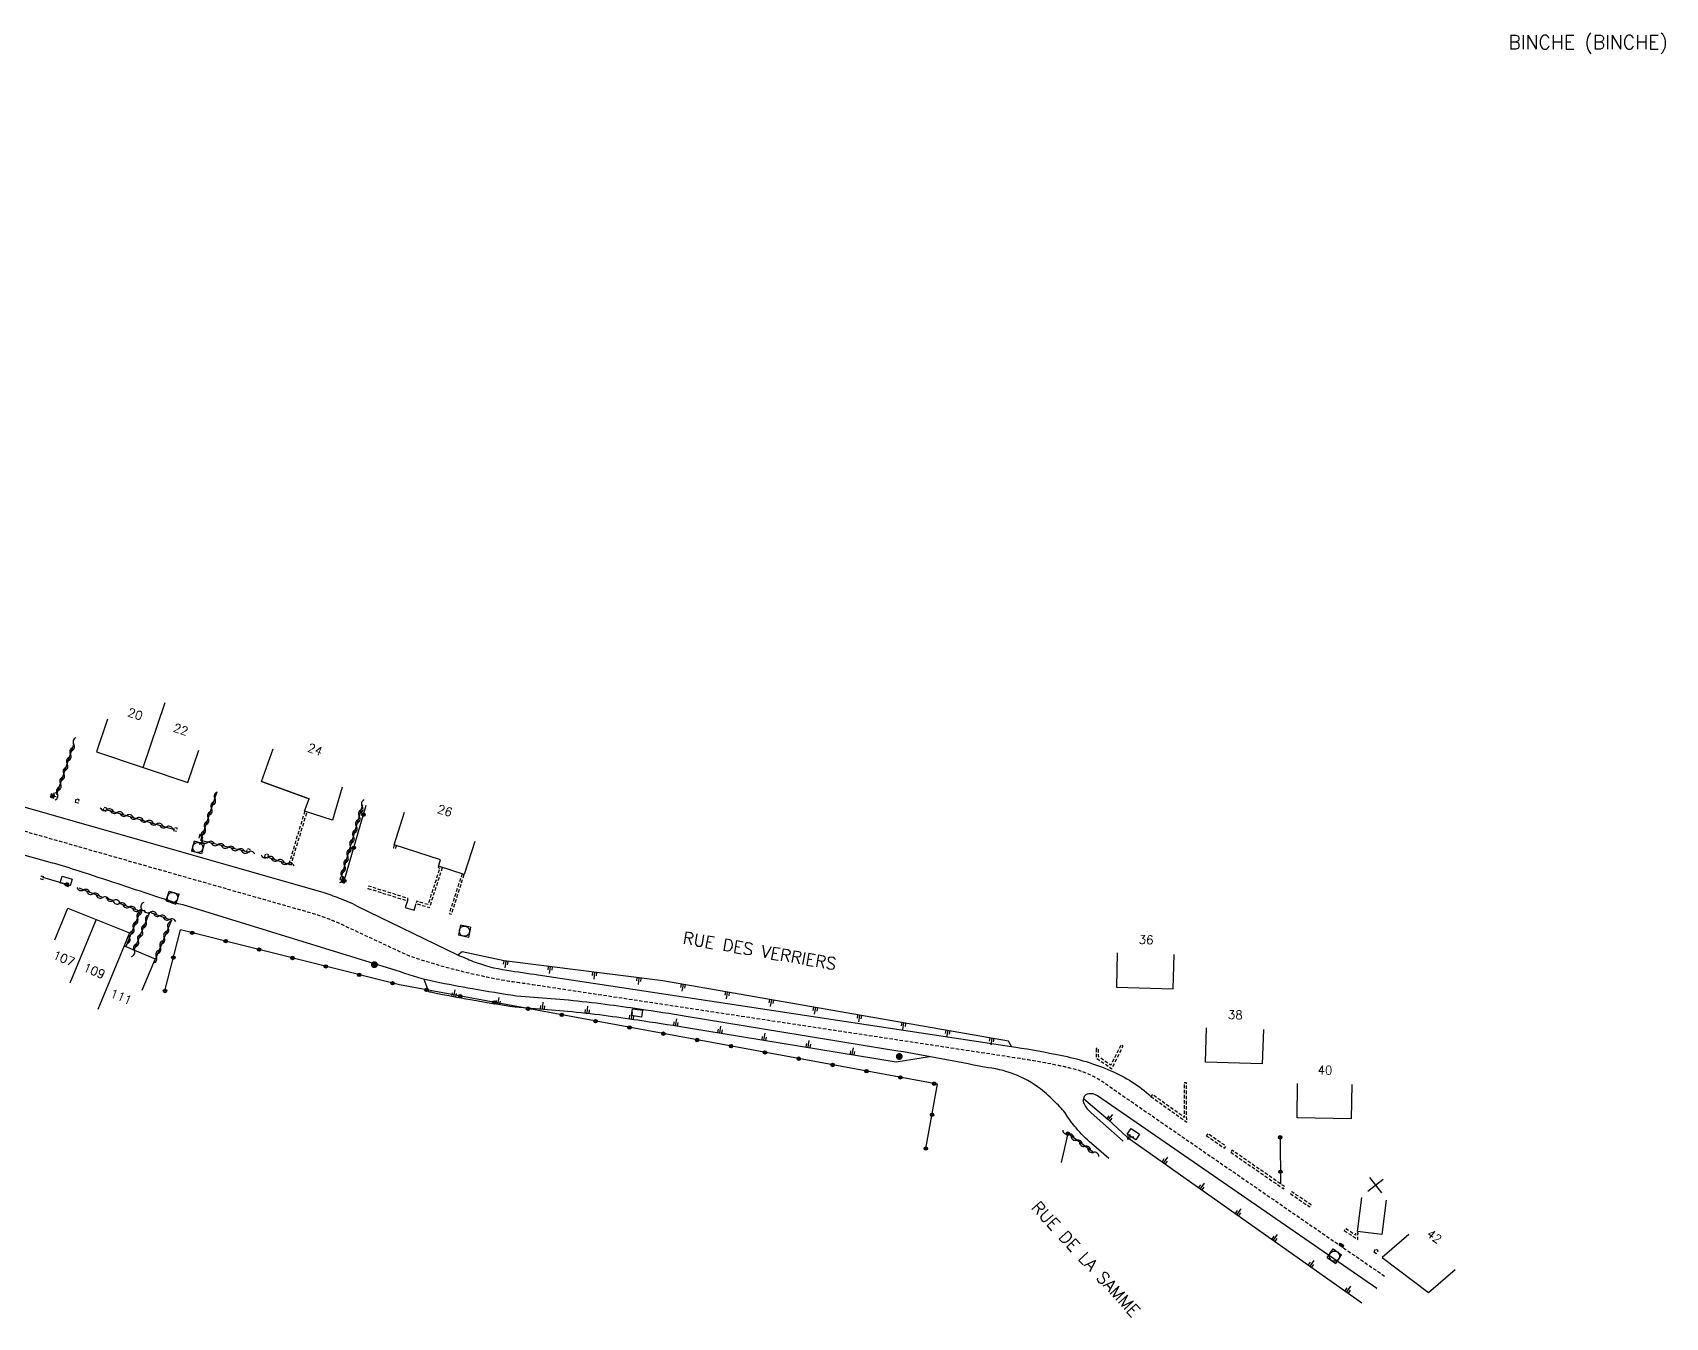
# Model space of a CAD drawing. Header units: millimetres. Extents: x 136000 to 137000, y 121000 to 122000.
# Drawn here: x 136249.4 to 136486.5, y 121801.8 to 121988.3 of the extents above; entities that cross this region are included whole.
import ezdxf
from ezdxf.enums import TextEntityAlignment as Align

# ---------------------------------------------------------------- set-up
doc = ezdxf.new("R2010")
doc.units = ezdxf.units.MM
doc.linetypes.add('DASHED', pattern=[0.75, 0.5, -0.25])
doc.layers.get('0').update_dxf_attribs({"linetype": 'CONTINUOUS'})
for name, color, linetype in [('W0001', 6, 'DASHED'), ('W0008', 7, 'CONTINUOUS'), ('W0100', 7, 'CONTINUOUS'), ('W0112', 1, 'DASHED'), ('W0211', 2, 'CONTINUOUS'), ('W0310', 3, 'CONTINUOUS'), ('W0322', 7, 'CONTINUOUS'), ('W0330', 7, 'CONTINUOUS'), ('W0400', 7, 'CONTINUOUS'), ('W0420', 7, 'CONTINUOUS'), ('W0980', 7, 'CONTINUOUS'), ('W0989', 7, 'CONTINUOUS'), ('W0991', 7, 'CONTINUOUS'), ('W1102', 7, 'CONTINUOUS'), ('W1471', 7, 'CONTINUOUS'), ('W1473', 7, 'CONTINUOUS')]:
    doc.layers.add(name, color=color, linetype=linetype)
doc.styles.get("Standard").update_dxf_attribs({"font": 'romans.shx', "width": 0.85})

# ---------------------------------------------------------------- blocks, each defined once
blk = doc.blocks.new('T420')
for p, q in [((0.75, 0.75), (-0.75, 0.75)), ((-0.75, 0.75), (-0.75, -0.75)), ((0.75, 0.75), (0.75, -0.75)), ((0.75, -0.75), (-0.75, -0.75))]:
    blk.add_line(p, q)
blk.add_ellipse((0, 0), major_axis=(-0.53, 0.53), ratio=1, start_param=3.926991, end_param=10.210176)
blk = doc.blocks.new('T1471')
at = {"color": 0, "linetype": 'Continuous', "flags": 128}
blk.add_lwpolyline([(-0.75, -0.5), (-0.75, 0.5), (0.75, 0.5), (0.75, -0.5), (-0.75, -0.5)], dxfattribs=at)
blk = doc.blocks.new('t330o')
at = {"color": 0, "linetype": 'Continuous'}
for p, q in [((0.25, -0.25), (-0.25, 0.25)), ((-0.25, -0.25), (0.25, 0.25)), ((-0.25, 0.25), (-0.25, -0.25)), ((0.25, 0.25), (-0.25, 0.25)), ((0.25, -0.25), (0.25, 0.25)), ((-0.25, -0.25), (0.25, -0.25)), ((-0.25, -0.25), (-0.25, -0.25))]:
    blk.add_line(p, q, dxfattribs=at)
blk = doc.blocks.new('T400')
for p, q in [((-0.15, 0.3), (0.15, 0.3)), ((-0.15, -0.25), (-0.15, 0.3)), ((-0.15, 0.15), (0.15, 0.15)), ((-0.15, 0), (0.15, 0)), ((0.15, 0.3), (0.15, -0.25)), ((-0.15, -0.15), (0.15, -0.15)), ((-0.15, -0.25), (-0.15, -0.3)), ((-0.15, -0.3), (0.15, -0.3)), ((0.15, -0.3), (0.15, -0.25))]:
    blk.add_line(p, q)
blk = doc.blocks.new('t211o')
at = {"color": 0, "linetype": 'Continuous'}
for p, q in [((-0.29, 0.5), (-0.29, 0)), ((0, 1), (0, 0)), ((0.29, 0.5), (0.29, 0))]:
    blk.add_line(p, q, dxfattribs=at)
blk = doc.blocks.new('t991o')
at = {"color": 0, "linetype": 'Continuous'}
for p, q in [((-1, 1), (1, -1)), ((-1, -1), (1, 1))]:
    blk.add_line(p, q, dxfattribs=at)
blk = doc.blocks.new('t310o')
at = {"color": 0, "linetype": 'Continuous'}
for centre, start, end in [((-0.5, 0.38), 216.8699, 323.1304), ((0.5, -0.37), 36.8699, 143.1303)]:
    blk.add_arc(centre, 0.625, start, end, dxfattribs=at)
blk = doc.blocks.new('t322o')
at = {"color": 0, "linetype": 'Continuous'}
for radius in [0.25, 0.15]:
    blk.add_circle((0, 0), radius, dxfattribs=at)
blk = doc.blocks.new('T1473')
at = {"color": 0, "linetype": 'Continuous', "const_width": 0.5, "flags": 128}
blk.add_lwpolyline([(-0.25, 0, 1), (0.25, 0, 1)], format="xyb", close=True, dxfattribs=at)

msp = doc.modelspace()

# ---------------------------------------------------------------- linework, layer by layer
at = {"layer": 'W0001', "flags": 128}
msp.add_lwpolyline([(136189.03, 121889.28), (136290.54, 121860.35, -0.010212), (136292.7, 121859.55, -0.005622), (136293.87, 121859.08, -0.025459), (136295.02, 121858.53), (136304.09, 121854.31, 0.03787), (136318.07, 121850.73, 0.001105), (136322.63, 121850.06), (136391.99, 121839.56, -0.012565), (136398.43, 121838.41, -0.011416), (136400.01, 121838.05, -0.113814), (136405.89, 121835.27), (136445.78, 121807.79)], format="xyb", dxfattribs=at)
at = {"layer": 'W0008', "flags": 128}
for points in [[(136189.94, 121892.53), (136291.55, 121863.56, -0.010602), (136293.93, 121862.69, -0.005622), (136295.17, 121862.19, -0.024206), (136296.55, 121861.53), (136311.14, 121854.44, -0.002921), (136313.41, 121853.5, 0.054422), (136318.29, 121852.22, 0.001106), (136322.85, 121851.54), (136392.21, 121841.04, -0.012559), (136398.72, 121839.87, -0.051532), (136406, 121837.63, -0.0843), (136411.84, 121833.89)], [(136405.71, 121824.9), (136403.2, 121827.04, -0.03832), (136400.98, 121829.31, -0.029357), (136399.52, 121831.26, 0.074428), (136397.97, 121833, 0.046244), (136395.8, 121834.98, 0.140008), (136387.65, 121838.12, 0.01), (136375.09, 121840.48), (136344.36, 121845.5, 0.005007), (136337.56, 121846.56, 0.003657), (136332.59, 121847.24, 0.00799), (136327.24, 121847.85), (136319.69, 121848.46, -0.007717), (136313.29, 121849.5, -0.006548), (136307.89, 121850.53, -0.036991), (136302.85, 121851.96), (136271.3, 121861.7), (136270.73, 121861.81)], [(136444.61, 121806.02), (136444.62, 121806.02), (136404.06, 121833.97, 0.290464), (136402.38, 121834.11, 0.170819), (136402.02, 121833.57, 0.196998), (136402.13, 121832.8, 0.108954), (136403.16, 121831.52), (136407.81, 121827.4)]]:
    msp.add_lwpolyline(points, format="xyb", dxfattribs=at)
at = {"layer": 'W0008'}
msp.add_lwpolyline([(136270.7, 121861.82, -0.000495), (136261.7, 121864.78, -0.000303), (136256.2, 121866.59, 0.012014), (136252.31, 121867.77), (136188.05, 121885.81)], format="xyb", dxfattribs=at)
at = {"layer": 'W0008', "flags": 128}
msp.add_lwpolyline([(136303.87, 121862.28), (136303.55, 121861.33), (136304.82, 121860.91), (136305.11, 121861.89)], dxfattribs=at)
at = {"layer": 'W0100', "flags": 128}
for points in [[(136260.31, 121888.65), (136258.71, 121883.91), (136265.47, 121881.63), (136271.94, 121879.44), (136273.54, 121884.18)], [(136294.38, 121878.8), (136292.95, 121874.01), (136288.91, 121875.3), (136289.57, 121877.11), (136282.66, 121879.63), (136284.37, 121884.33)], [(136282.66, 121879.63), (136289.57, 121877.11)], [(136313.64, 121870.88), (136312.11, 121866.12), (136308.38, 121867.33), (136308.67, 121868.26), (136301.93, 121870.39), (136303.43, 121875.16)], [(136308.37, 121867.31), (136308.67, 121868.26)], [(136252.64, 121856.64), (136254.56, 121861.24), (136258.66, 121859.57), (136263.47, 121857.62), (136262.7, 121855.76), (136267.22, 121853.88), (136265.3, 121849.27)], [(136406.95, 121854.75), (136406.81, 121849.75), (136415.08, 121849.52), (136415.22, 121854.51)], [(136428.16, 121843.62), (136428.01, 121838.63), (136419.76, 121838.87), (136419.91, 121843.87)], [(136441.01, 121835.64), (136440.93, 121830.64), (136433.05, 121830.78), (136433.14, 121835.78)], [(136440.93, 121830.64), (136433.05, 121830.78)], [(136445.99, 121818.81), (136445.38, 121813.84), (136441.83, 121814.28), (136442.44, 121819.24)], [(136449.27, 121813.85), (136445.41, 121810.49), (136452.16, 121805.44), (136456.02, 121808.79)]]:
    msp.add_lwpolyline(points, dxfattribs=at)
at = {"layer": 'W0112', "flags": 128}
for points in [[(136252.39, 121877.55), (136252.85, 121877.41), (136252.99, 121877.87), (136252.53, 121878.01)], [(136255.6, 121876.63), (136256.06, 121876.49), (136256.19, 121876.95), (136255.73, 121877.09)], [(136259.66, 121875.45), (136260.07, 121875.31), (136260.21, 121875.73), (136259.8, 121875.86)], [(136269.9, 121872.49), (136270.32, 121872.38), (136270.43, 121872.81), (136270.01, 121872.92)], [(136273.72, 121871.9), (136273.58, 121871.44), (136274.04, 121871.3), (136274.18, 121871.76)], [(136280.5, 121869.42), (136280.93, 121869.33), (136281.02, 121869.76), (136280.59, 121869.85)], [(136283.09, 121868.64), (136283.56, 121868.51), (136283.69, 121868.97), (136283.23, 121869.11)], [(136251.03, 121865.79), (136250.65, 121865.87), (136250.57, 121865.48), (136250.96, 121865.4)], [(136294.02, 121865.4), (136294.47, 121865.27), (136294.61, 121865.72), (136294.16, 121865.85)], [(136254.74, 121864.74), (136254.37, 121864.89), (136254.22, 121864.52), (136254.59, 121864.37)], [(136298.11, 121864.09), (136303.87, 121862.28), (136303.97, 121862.62), (136298.21, 121864.43)], [(136403.87, 121840.84), (136403.86, 121839.49), (136405.78, 121838.17), (136406.15, 121837.91), (136407.8, 121841.22), (136407.49, 121841.37), (136406.01, 121838.43), (136404.21, 121839.67), (136404.22, 121840.84)], [(136411.84, 121833.89), (136417.03, 121830.14), (136416.99, 121835.88), (136416.64, 121835.87), (136416.68, 121830.83), (136412.04, 121834.17)], [(136419.88, 121828.19), (136422.52, 121826.39), (136422.72, 121826.68), (136420.08, 121828.48)], [(136423.43, 121825.78), (136431.11, 121820.47), (136431.31, 121820.76), (136423.63, 121826.07)], [(136432.09, 121819.77), (136434.91, 121817.85), (136435.11, 121818.14), (136432.28, 121820.06)], [(136439.89, 121814.41), (136441.89, 121813.12), (136441.91, 121814.1), (136441.56, 121814.1), (136441.55, 121813.76), (136440.08, 121814.7)], [(136444.19, 121811.34), (136444.59, 121811.09), (136444.84, 121811.49), (136444.44, 121811.74)]]:
    msp.add_lwpolyline(points, close=True, dxfattribs=at)
for points in [[(136288.94, 121875.29), (136286.63, 121867.6), (136286.96, 121867.5), (136289.27, 121875.17)], [(136301.93, 121870.39), (136301.81, 121870), (136302.14, 121869.9), (136302.26, 121870.29)], [(136308.37, 121867.31), (136308.31, 121867.12), (136308.56, 121867.04), (136306.85, 121861.74), (136305.21, 121862.22), (136305.11, 121861.89), (136307.07, 121861.31), (136308.96, 121867.14)], [(136311.79, 121866.22), (136309.92, 121860.43), (136310.25, 121860.33), (136312.11, 121866.12)]]:
    msp.add_lwpolyline(points, dxfattribs=at)
at = {"layer": 'W0211', "flags": 128}
for points in [[(136391.57, 121841.14), (136391.15, 121841.93), (136340.97, 121850.68), (136317.91, 121853.57), (136311.82, 121854.87), (136311.2, 121854.41)], [(136402.02, 121833.57), (136405.63, 121830.52), (136408.37, 121828), (136442.46, 121803.93)]]:
    msp.add_lwpolyline(points, dxfattribs=at)
msp.add_lwpolyline([(136306.23, 121850.91), (136306.9, 121849.13, 0.004677), (136307.57, 121848.98, 0.006548), (136313.02, 121847.94, 0.007777), (136319.52, 121846.89), (136327.1, 121846.28, -0.00797), (136332.39, 121845.68, -0.003657), (136337.34, 121844.99, -0.005008), (136344.1, 121843.94), (136374.84, 121838.92), (136379.66, 121839.69)], format="xyb", dxfattribs=at)
at = {"layer": 'W0310', "flags": 128}
for points in [[(136253, 121877.88), (136255.42, 121885.03)], [(136280.71, 121869.34), (136273.84, 121871.05), (136276.19, 121878)], [(136260.21, 121875.51), (136269.81, 121872.71)], [(136294.32, 121865.9), (136297.38, 121876.27)], [(136283.58, 121868.62), (136286.78, 121867.58)], [(136259.6, 121862.77), (136256.16, 121864.11)], [(136261.13, 121862.33), (136260.08, 121862.67)], [(136264.87, 121860.85), (136261.92, 121861.97)], [(136265.21, 121861.12), (136262.95, 121855.65)], [(136264.18, 121855.14), (136266.46, 121860.65), (136269.57, 121859.47), (136267.25, 121853.87)], [(136403.48, 121825.77), (136399.75, 121828.49)]]:
    msp.add_lwpolyline(points, dxfattribs=at)
at = {"layer": 'W0322', "flags": 128}
for points in [[(136294.69, 121865.19), (136297.86, 121876.16)], [(136254.39, 121864.66), (136250.92, 121865.65)], [(136268.64, 121849.2), (136270.88, 121858.09)], [(136379.14, 121826.32), (136380.86, 121835.65), (136302.69, 121850.07), (136270.9, 121858.08)], [(136399.75, 121828.49), (136398.8, 121824.32)], [(136430.61, 121827.96), (136430.65, 121821.21)]]:
    msp.add_lwpolyline(points, dxfattribs=at)
at = {"layer": 'W1102', "flags": 128}
for points in [[(136265.47, 121881.63), (136268.68, 121891.1)], [(136258.67, 121859.57), (136254.82, 121850.34)], [(136262.7, 121855.76), (136258.87, 121846.52)]]:
    msp.add_lwpolyline(points, dxfattribs=at)

# ---------------------------------------------------------------- block references
at = {"layer": 'W0211'}
for p, rotation in [((136318.18, 121853.53), 172.8716247242277), ((136324.63, 121852.73), 172.8716247237126), ((136331.08, 121851.92), 172.8716247246464), ((136310.56, 121848.39), 349.2533040189089), ((136337.53, 121851.11), 172.8716247244118), ((136343.95, 121850.16), 170.1073714184143), ((136350.36, 121849.05), 170.1073714183137), ((136316.96, 121847.28), 351.0133000850527), ((136323.42, 121846.57), 355.3824271994124), ((136329.89, 121845.98), 353.4483391920027), ((136356.76, 121847.93), 170.1073714180984), ((136363.16, 121846.81), 170.1073714179422), ((136336.34, 121845.14), 351.9174656037559), ((136342.76, 121844.16), 350.8274348522675), ((136369.57, 121845.7), 170.1073714189866), ((136375.97, 121844.58), 170.1073714187748), ((136349.18, 121843.11), 350.721629986498), ((136355.59, 121842.07), 350.721629986498), ((136362.01, 121841.02), 350.721629986498), ((136382.37, 121843.46), 170.1073714186517), ((136388.78, 121842.35), 170.107371418297), ((136368.42, 121839.97), 350.721629986498), ((136405.63, 121830.52), 319.8254290952099), ((136408.37, 121828), 270), ((136413.68, 121824.25), 324.7796373886476), ((136418.99, 121820.5), 324.7796373883938), ((136424.3, 121816.75), 324.7796373883329), ((136429.61, 121813.01), 324.7796373882751), ((136434.92, 121809.26), 324.7796373885311), ((136440.23, 121805.51), 324.7796373884713)]:
    msp.add_blockref('t211o', p, dxfattribs=dict(at, rotation=rotation))
at = {"layer": 'W0310'}
for p, rotation in [((136254.92, 121883.57), 71.33903082173384), ((136255.4, 121884.99), 71.33903082173384), ((136254.44, 121882.15), 71.33903082173384), ((136253.48, 121879.3), 71.33903082173384), ((136253.96, 121880.72), 71.33903082173384), ((136253, 121877.88), 71.33903082173384), ((136275.9, 121877.13), 71.30074794078912), ((136260.21, 121875.51), 343.7548861757185), ((136261.65, 121875.09), 343.7548861757185), ((136263.09, 121874.67), 343.7548861757185), ((136274.93, 121874.29), 71.30074794078912), ((136275.41, 121875.71), 71.30074794078912), ((136296.86, 121874.53), 73.55640197614112), ((136297.29, 121875.97), 73.55640197614112), ((136264.53, 121874.25), 343.7548861757185), ((136265.97, 121873.83), 343.7548861757185), ((136267.41, 121873.41), 343.7548861757185), ((136268.86, 121872.99), 343.7548861757185), ((136274.45, 121872.87), 71.30074794078912), ((136296.01, 121871.66), 73.55640197614112), ((136296.44, 121873.09), 73.55640197614112), ((136273.97, 121871.45), 71.30074794078912), ((136274.89, 121870.79), 166.0130487041775), ((136276.34, 121870.43), 166.0130487041775), ((136277.8, 121870.07), 166.0130487041775), ((136295.59, 121870.22), 73.55640197614112), ((136279.25, 121869.7), 166.0130487041775), ((136280.71, 121869.34), 166.0130487041775), ((136283.58, 121868.62), 342.0710256899742), ((136285.01, 121868.15), 342.0710256899742), ((136286.43, 121867.69), 342.0710256899742), ((136294.74, 121867.34), 73.55640197614112), ((136295.16, 121868.78), 73.55640197614112), ((136294.32, 121865.9), 73.55640197614112), ((136256.8, 121863.86), 158.7450452383501), ((136258.2, 121863.32), 158.7450452383501), ((136259.6, 121862.77), 158.7450452383501), ((136261.13, 121862.33), 161.8822035950984), ((136262.06, 121861.91), 159.2930826581903), ((136263.46, 121861.38), 159.2930826581903), ((136264.87, 121860.85), 159.2930826581903), ((136265.21, 121861.12), 247.4867131726784), ((136266.5, 121860.64), 339.2089117159399), ((136264.07, 121858.35), 247.4867131726784), ((136264.64, 121859.74), 247.4867131726784), ((136265.33, 121857.92), 67.48671317276784), ((136265.9, 121859.3), 67.48671317276784), ((136267.9, 121860.11), 339.2089117159399), ((136269.3, 121859.57), 339.2089117159399), ((136269.1, 121858.35), 247.4867131726154), ((136263.49, 121856.97), 247.4867131726784), ((136264.18, 121855.14), 67.48671317276784), ((136264.75, 121856.53), 67.48671317276784), ((136267.96, 121855.58), 247.4867131726154), ((136268.53, 121856.97), 247.4867131726154), ((136267.38, 121854.19), 247.4867131726154), ((136399.85, 121828.42), 143.8955560072095), ((136401.06, 121827.54), 143.8955560072095), ((136402.27, 121826.66), 143.8955560072095), ((136403.48, 121825.77), 143.8955560072095)]:
    msp.add_blockref('t310o', p, dxfattribs=dict(at, rotation=rotation))
at = {"layer": 'W0322'}
for p, rotation in [((136297.47, 121874.79), 73.87459403196434), ((136296.08, 121869.99), 73.87459403196434), ((136254.39, 121864.66), 163.9876933890156), ((136294.69, 121865.19), 73.87459403196434), ((136272.61, 121857.65), 165.8530478375051), ((136277.46, 121856.43), 165.8530478375051), ((136269.86, 121854.05), 75.85304783769773), ((136282.31, 121855.21), 165.8530478375051), ((136287.16, 121853.98), 165.8530478375051), ((136292.01, 121852.76), 165.8530478375051), ((136296.85, 121851.54), 165.8530478375051), ((136268.64, 121849.2), 75.85304783769773), ((136301.7, 121850.32), 165.8530478375051), ((136306.61, 121849.35), 169.5506132767498), ((136311.52, 121848.44), 169.5506132767498), ((136316.44, 121847.53), 169.5506132767498), ((136321.36, 121846.63), 169.5506132767498), ((136326.27, 121845.72), 169.5506132767498), ((136331.19, 121844.81), 169.5506132767498), ((136336.11, 121843.9), 169.5506132767498), ((136341.03, 121843), 169.5506132767498), ((136345.94, 121842.09), 169.5506132767498), ((136350.86, 121841.18), 169.5506132767498), ((136355.78, 121840.28), 169.5506132767498), ((136360.69, 121839.37), 169.5506132767498), ((136365.61, 121838.46), 169.5506132767498), ((136370.53, 121837.56), 169.5506132767498), ((136375.45, 121836.65), 169.5506132767498), ((136380.36, 121835.74), 169.5506132767498), ((136380.05, 121831.23), 79.55061327675142), ((136399.75, 121828.49), 257.1223042079211), ((136430.61, 121827.96), 270.333050481769), ((136379.14, 121826.32), 79.55061327675142), ((136430.64, 121822.96), 270.333050481769)]:
    msp.add_blockref('t322o', p, dxfattribs=dict(at, rotation=rotation))
at = {"layer": 'W0330'}
for p, rotation in [((136252.31, 121877.52), 344.0894561737784), ((136294.54, 121865.17), 338.9407243680891)]:
    msp.add_blockref('t330o', p, dxfattribs=dict(at, rotation=rotation))
at = {"layer": 'W0400', "rotation": 57.17730719792438}
msp.add_blockref('T400', (136439.52, 121812.29), dxfattribs=at)
at = {"layer": 'W0420'}
for p, rotation in [((136273.41, 121870.02), 346.0130487041007), ((136269.75, 121862.76), 161.8809971736684), ((136312.14, 121857.87), 347.9249238605341), ((136438.49, 121810.7), 145.7264846491395)]:
    msp.add_blockref('T420', p, dxfattribs=dict(at, rotation=rotation))
at = {"layer": 'W0991', "rotation": 353.0028871243705}
msp.add_blockref('t991o', (136444.45, 121821.01), dxfattribs=at)
at = {"layer": 'W1471'}
for p, rotation in [((136254.3, 121865.16), 163.9876933895853), ((136337.2, 121846.02), 171.7947286849227), ((136409.29, 121828.42), 145.7264846491395)]:
    msp.add_blockref('T1471', p, dxfattribs=dict(at, rotation=rotation))
at = {"layer": 'W1473'}
for p, rotation in [((136299.06, 121853.02), 162.8310630023624), ((136375.29, 121839.69), 170.7216299859152)]:
    msp.add_blockref('T1473', p, dxfattribs=dict(at, rotation=rotation))

# ---------------------------------------------------------------- texts
at = {"layer": 'W0980'}
msp.add_text('BINCHE (BINCHE)', height=2, dxfattribs=at).set_placement((136475.31, 121986.79), align=Align.MIDDLE)
at = {"layer": 'W0989'}
for s, rotation, p in [('RUE DES VERRIERS', 350.1074, (136355.01, 121855.03)), ('RUE DE LA SAMME', 312.7334, (136402.38, 121810.29))]:
    msp.add_text(s, height=1.75, rotation=rotation, dxfattribs=at).set_placement(p, align=Align.MIDDLE)
at = {"layer": 'W0991'}
for s, rotation, p in [('20', 341.3008, (136264.33, 121889.4)), ('22', 341.3408, (136270.95, 121887.16)), ('24', 340.0121, (136290.45, 121884.26)), ('26', 342.2862, (136309.3, 121875.38)), ('36', 358.3816, (136411.14, 121856.63)), ('107', 337.8443, (136253.97, 121853.93)), ('109', 337.4867, (136258.39, 121852.11)), ('111', 337.4867, (136262.28, 121848.36)), ('38', 358.2904, (136424.09, 121845.74)), ('40', 359.0145, (136437.11, 121837.71)), ('42', 323.1957, (136452.98, 121813.57))]:
    msp.add_text(s, height=1.25, rotation=rotation, dxfattribs=at).set_placement(p, align=Align.MIDDLE)

doc.saveas('drawing.dxf')
